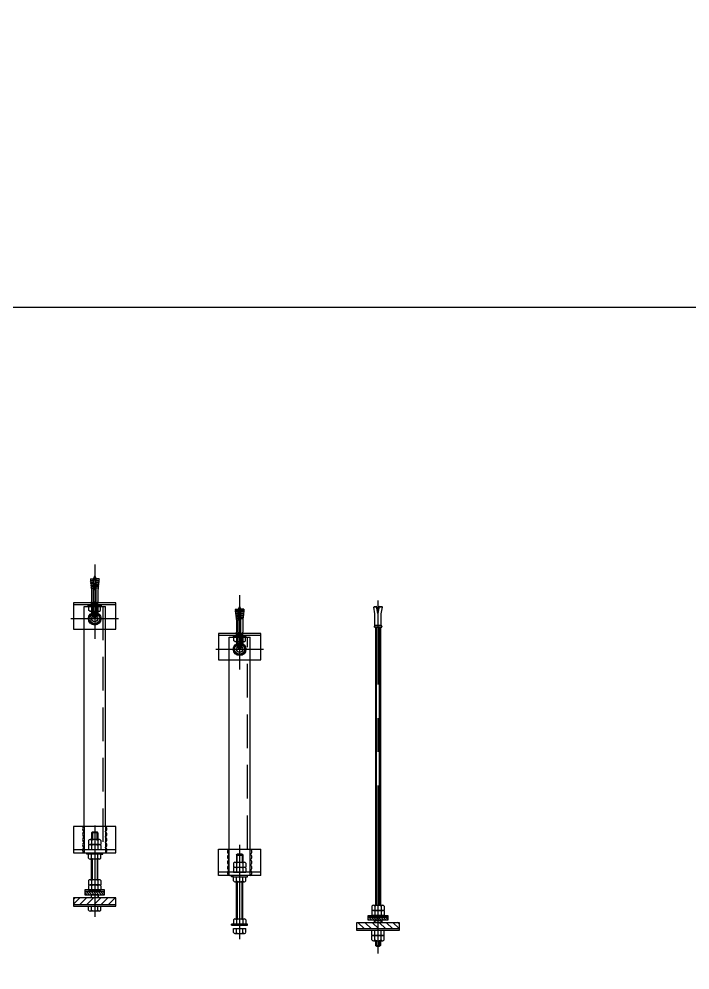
# Model space of a CAD drawing. Header units: millimetres. Extents: x -336714 to 313259, y -164504 to 205815.
# Drawn here: x 23401 to 55559, y 89708 to 135297 of the extents above; entities that cross this region are included whole.
import ezdxf

# ---------------------------------------------------------------- set-up
doc = ezdxf.new("R2010")
doc.units = ezdxf.units.MM
doc.header["$LTSCALE"] = 10
doc.header["$PDMODE"] = 35
doc.header["$PDSIZE"] = 5
doc.linetypes.add('CENTER', pattern=[50.8, 31.75, -6.35, 6.35, -6.35])
doc.linetypes.add('HIDDEN', pattern=[9.525, 6.35, -3.175])
for name, color, linetype in [('_P18_製品寸法', 9, 'Continuous'), ('_ハッチング', 5, 'Continuous'), ('_吊下地', 40, 'Continuous'), ('_基準', 1, 'CENTER')]:
    doc.layers.add(name, color=color, linetype=linetype)
pattern_1 = [(45, (0, 0), (-67350, 67350), []), (45, (44900, 0), (-67350, 67350), [])]

# ---------------------------------------------------------------- blocks, each defined once
blk = doc.blocks.new('FVBASE20')
h = blk.add_hatch()
h.set_pattern_fill('ANSI31', color=6, scale=2, angle=90, style=0)
h.set_pattern_definition([(135, (0, 0), (-2.24506, -2.24506), [])])
h.paths.add_polyline_path([(18.5, 12), (0, 12), (0, 6), (18.5, 6)])
h.paths.add_polyline_path([(0, 12), (-18.5, 12), (-18.5, 6), (0, 6)])
for p, q in [((40, 135), (-40, 135)), ((-40, 135), (-40, 85)), ((-20, 135), (-20, 85)), ((20, 135), (20, 85)), ((40, 85), (40, 135)), ((-11.8, 108.5), (-11.8, 100.6)), ((8.8, 110.2), (-8.9, 110.2)), ((-4.5, 124.5), (-6, 123)), ((-6, 123), (-6, 110.2)), ((6, 123), (-6, 123)), ((-5.9, 108.5), (-5.9, 100.6)), ((-4.5, 124.5), (-4.5, 110.2)), ((-4.5, 124.5), (4.5, 124.5)), ((4.5, 110.2), (4.5, 124.5)), ((6, 123), (4.5, 124.5)), ((5.9, 108.5), (5.9, 100.6)), ((6, 123), (6, 110.2)), ((11.8, 108.5), (11.8, 100.6)), ((-40, 91), (40, 91)), ((-11.8, 100.6), (11.8, 100.6)), ((-11.8, 98.9), (-11.8, 91)), ((8.8, 100.6), (-8.9, 100.6)), ((-5.9, 98.9), (-5.9, 91)), ((5.9, 98.9), (5.9, 91)), ((11.8, 98.9), (11.8, 91)), ((-40, 85), (40, 85)), ((-15.1, 85), (15.1, 85)), ((-15.1, 82.6), (-15.1, 85)), ((-11.8, 82.6), (-15.1, 82.6)), ((-11.8, 74.7), (-11.8, 82.6)), ((11.8, 82.6), (-11.8, 82.6)), ((8.8, 73), (-8.9, 73)), ((-6, 34.2), (-6, 73)), ((-5.9, 74.7), (-5.9, 82.6)), ((-4.5, 33.2), (-4.5, 73)), ((4.5, 73), (4.5, 34.2)), ((5.9, 74.7), (5.9, 82.6)), ((6, 34.2), (6, 73)), ((11.8, 74.7), (11.8, 82.6)), ((11.8, 82.6), (15.1, 82.6)), ((15.1, 82.6), (15.1, 85)), ((-11.8, 32.5), (-11.8, 24.6)), ((-11.8, 24.6), (11.8, 24.6)), ((-11.8, 22.9), (-11.8, 15)), ((8.8, 34.2), (-8.9, 34.2)), ((8.8, 24.6), (-8.9, 24.6)), ((-5.9, 32.5), (-5.9, 24.6)), ((-5.9, 22.9), (-5.9, 15)), ((5.9, 32.5), (5.9, 24.6)), ((5.9, 22.9), (5.9, 15)), ((11.8, 32.5), (11.8, 24.6)), ((11.8, 22.9), (11.8, 15)), ((40, 0), (-40, 0)), ((-40, 0), (-40, -15.5)), ((-11.8, 15), (11.8, 15)), ((-40, -12.5), (40, -12.5)), ((-40, -15.5), (40, -15.5)), ((-11.8, -23.4), (-11.8, -15.5)), ((-5.9, -23.4), (-5.9, -15.5)), ((5.9, -23.4), (5.9, -15.5)), ((11.8, -23.4), (11.8, -15.5)), ((40, -15.5), (40, 0)), ((8.8, -25.1), (-8.9, -25.1))]:
    blk.add_line(p, q)
at = {"color": 6}
for p, q in [((-40, -3), (-37, 0)), ((-40, -11.9), (-28.1, 0)), ((-28.1, -12.5), (-15.6, 0)), ((-14.6, -12.5), (-2.1, 0)), ((6, 5.5), (-6, 5.5)), ((-6, 0.5), (6, 0.5)), ((-1.2, -12.5), (11.3, 0)), ((12.3, -12.5), (24.8, 0)), ((25.8, -12.5), (38.3, 0)), ((39.3, -12.5), (40, -11.8))]:
    blk.add_line(p, q, dxfattribs=at)
for points in [[(-18.5, 12), (18.5, 12), (18.5, 15), (-18.5, 15)], [(-18.5, 6), (18.5, 6), (18.5, 12), (-18.5, 12)]]:
    blk.add_lwpolyline(points, close=True)
for points in [[(-6, 5.5), (-7, 5.5), (-7, 0.5), (-6, 0.5)], [(7, 5.5), (6, 5.5), (6, 0.5), (7, 0.5)]]:
    blk.add_lwpolyline(points, close=True, dxfattribs=at)
for centre, radius, start, end in [((-17.3, 130), 5.67, 118.0725, 241.9275), ((17.3, 130), 5.67, 298.0725, 61.9275), ((-17.3, 120), 5.67, 118.0725, 241.9275), ((-17.3, 110), 5.67, 118.0725, 241.9275), ((-8.9, 106.8), 3.4, 29.8172, 149.8269), ((0, 99.2), 11, 57.7935, 122.2065), ((8.8, 106.8), 3.4, 29.9951, 150.0048), ((17.3, 120), 5.67, 298.0725, 61.9275), ((17.3, 110), 5.67, 298.0725, 61.9275), ((-17.3, 100), 5.67, 118.0725, 241.9275), ((-17.3, 90), 5.67, 118.0725, 241.9275), ((-8.9, 97.2), 3.4, 29.8172, 149.8269), ((0, 89.6), 11, 57.7935, 122.2065), ((8.8, 97.2), 3.4, 29.9951, 150.0048), ((17.3, 100), 5.67, 298.0725, 61.9275), ((17.3, 90), 5.67, 298.0725, 61.9275), ((-8.9, 76.4), 3.4, 210.1731, 330.1828), ((0, 84), 11, 237.7935, 302.2065), ((8.8, 76.4), 3.4, 209.9952, 330.0049), ((-8.9, 30.8), 3.4, 29.8172, 149.8269), ((-8.9, 21.2), 3.4, 29.8172, 149.8269), ((0, 23.2), 11, 57.7935, 122.2065), ((0, 13.6), 11, 57.7935, 122.2065), ((8.8, 30.8), 3.4, 29.9951, 150.0048), ((8.8, 21.2), 3.4, 29.9951, 150.0048), ((-8.9, -21.7), 3.4, 210.1731, 330.1828), ((0, -14.1), 11, 237.7935, 302.2065), ((8.8, -21.7), 3.4, 209.9952, 330.0049)]:
    blk.add_arc(centre, radius, start, end)
for p in [(0, 135), (0, 85)]:
    blk.add_point(p)
at = {"layer": '_基準'}
blk.add_line((0, 136.6), (0, -35.5), dxfattribs=at)
blk = doc.blocks.new('FVBASE21')
for p, q in [((0, 57.5), (0, -29.5)), ((-8.2, 45.4), (-2.8, 45.9)), ((-8.2, 45.4), (-7.9, 42.9)), ((-7.9, 42.9), (-2.5, 43.4)), ((-7.7, 40.6), (-2.3, 41.2)), ((-7.7, 40.6), (-7.5, 38.4)), ((-7.5, 38.4), (-2.1, 38.9)), ((-7.2, 36.1), (-1.9, 36.7)), ((-7.2, 36.1), (-7, 33.9)), ((-0.6, 24), (-2.8, 45.9)), ((-0.3, 50.5), (0.2, 50.5)), ((0.6, 24), (2.8, 45.9)), ((7.2, 36.1), (1.9, 36.7)), ((7.5, 38.4), (2.1, 38.9)), ((7.7, 40.6), (2.3, 41.2)), ((7.9, 42.9), (2.5, 43.4)), ((8.2, 45.4), (2.8, 45.9)), ((7.2, 36.1), (7, 33.9)), ((7.7, 40.6), (7.5, 38.4)), ((8.2, 45.4), (7.9, 42.9)), ((-7, 33.9), (-1.6, 34.4)), ((-6.8, 31.7), (-1.4, 32.2)), ((-6.8, 31.7), (-6.6, 29.4)), ((-6.6, 29.4), (-1.2, 30)), ((-6.3, 27.2), (-1, 27.7)), ((-6.3, 27.2), (-6, 23.7)), ((-6, 23.7), (-6, 2)), ((0.6, 24), (-0.6, 24)), ((6.3, 27.2), (1, 27.7)), ((6.6, 29.4), (1.2, 30)), ((6.8, 31.7), (1.4, 32.2)), ((7, 33.9), (1.6, 34.4)), ((6.3, 27.2), (6, 23.7)), ((6, 23.7), (6, 2)), ((6.8, 31.7), (6.6, 29.4)), ((40, 0), (-40, 0)), ((-40, 0), (-40, -50)), ((40, -50), (40, 0)), ((40, -4), (-40, -4)), ((-12.5, -4), (12.5, -4)), ((-12.5, -5.6), (-12.5, -4)), ((-12.5, -5.6), (12.5, -5.6)), ((-11, -14.4), (-11, -5.6)), ((-11, -5.6), (11, -5.6)), ((-9, -15.6), (-11, -14.4)), ((-9, -15.6), (9, -15.6)), ((-6, -15.6), (-6, -22.5)), ((-5.5, -14.4), (-5.5, -5.6)), ((5.5, -14.4), (5.5, -5.6)), ((6, -15.6), (6, -22.5)), ((9, -15.6), (11, -14.4)), ((11, -14.4), (11, -5.6)), ((12.5, -5.6), (12.5, -4)), ((-45, -30), (45, -30)), ((0, -19), (-9.5, -24.5)), ((-9.5, -24.5), (-9.5, -35.5)), ((-9.5, -35.5), (0, -41)), ((-6, -22.5), (6, -22.5)), ((-6, -22.5), (-4.7, -24)), ((4.7, -24), (-4.7, -24)), ((-3.8, -24.5), (-3.8, -25.9)), ((3.7, -25.9), (-3.8, -25.9)), ((-3.3, -24), (3.2, -24)), ((-2.6, -27.5), (2.6, -27.5)), ((0, -19), (9.5, -24.5)), ((9.5, -35.5), (0, -41)), ((3.7, -24.5), (3.7, -25.9)), ((6, -22.5), (4.7, -24)), ((9.5, -24.5), (9.5, -35.5)), ((-40, -50), (40, -50))]:
    blk.add_line(p, q)
at = {"color": 6, "linetype": 'HIDDEN'}
for p, q in [((-2.5, -24), (-2.5, 42.3)), ((2.5, -24), (2.5, 42.3)), ((-6, -1.5), (-6, 2)), ((6, -1.5), (6, 2)), ((-20, -7), (20, -7)), ((-20, -50), (-20, -7)), ((-5.3, -4), (-6, -1.5)), ((6, -1.5), (-6, -1.5)), ((-5.3, -4), (-6, -4.4)), ((-6, -4.4), (-6, -15.6)), ((6, -4.4), (-6, -4.4)), ((-5.3, -4), (5.3, -4)), ((-5.1, -4.4), (-5.3, -4)), ((-5.1, -15.6), (-5.1, -4.4)), ((-5.1, -23.6), (-5.1, -15.6)), ((5, -4.4), (5.3, -4)), ((5, -15.6), (5, -4.4)), ((5, -23.6), (5, -15.6)), ((5.3, -4), (6, -1.5)), ((5.3, -4), (6, -4.4)), ((6, -4.4), (6, -15.6)), ((20, -50), (20, -7))]:
    blk.add_line(p, q, dxfattribs=at)
for radius in [12, 9.5, 6]:
    blk.add_circle((0, -30), radius)
for centre, radius, start, end in [((-10.6, 41.5), 3, 343.695, 27.7436), ((-10.1, 37), 3, 343.695, 27.7436), ((13.5, 42.3), 16, 149.2465, 178.0085), ((13.5, 42.3), 16, 178.0085, 180), ((-13.5, 42.3), 16, 1.9915, 30.7535), ((-13.5, 42.3), 16, 0, 1.9915), ((10.1, 37), 3, 152.2564, 196.305), ((10.6, 41.5), 3, 152.2564, 196.305), ((-9.7, 32.5), 3, 343.695, 27.7436), ((-9.2, 28), 3, 343.695, 27.7436), ((9.2, 28), 3, 152.2564, 196.305), ((9.7, 32.5), 3, 152.2564, 196.305), ((-8.2, -11.7), 3.88, 270.0357, 315.0441), ((0, -1.8), 13.8, 246.5734, 293.4266), ((8.2, -11.7), 3.88, 224.9559, 269.9643), ((-3.3, -24.5), 0.5, 90, 180), ((0, -24.5), 4, 200.3641, 228.5904), ((0, -24.5), 4, 311.4096, 339.6359), ((3.2, -24.5), 0.5, 0, 90)]:
    blk.add_arc(centre, radius, start, end)
for p in [(0, 2), (0, -30)]:
    blk.add_point(p)
at = {"layer": '_基準'}
blk.add_line((0, 72), (0, -68), dxfattribs=at)
blk = doc.blocks.new('*U300')
at = {"layer": '_吊下地', "color": 6, "linetype": 'HIDDEN'}
blk.add_line((15, 550), (15, 85), dxfattribs=at)
at = {"layer": '_吊下地'}
for p, q in [((-20, 135), (-20, 507)), ((20, 135), (20, 507))]:
    blk.add_line(p, q, dxfattribs=at)
for name, p in [('FVBASE21', (0, 557)), ('FVBASE20', (0, 0))]:
    blk.add_blockref(name, p, dxfattribs=at)
blk = doc.blocks.new('FVBASE22')
for p, q in [((-40, 150), (40, 150)), ((-40, 100), (-40, 150)), ((-20, 100), (-20, 150)), ((20, 100), (20, 150)), ((40, 100), (40, 150)), ((-6, 138.5), (-4.5, 140)), ((-6, 138.5), (-6, 125.2)), ((-6, 138.5), (6, 138.5)), ((-4.5, 125.2), (-4.5, 140)), ((4.5, 140), (-4.5, 140)), ((4.5, 140), (4.5, 125.2)), ((4.5, 140), (6, 138.5)), ((6, 138.5), (6, 125.2)), ((-11.8, 123.5), (-11.8, 115.6)), ((-11.8, 115.6), (11.8, 115.6)), ((-11.8, 113.9), (-11.8, 106)), ((-8.8, 125.2), (8.9, 125.2)), ((-8.8, 115.6), (8.9, 115.6)), ((-5.9, 123.5), (-5.9, 115.6)), ((-5.9, 113.9), (-5.9, 106)), ((5.9, 123.5), (5.9, 115.6)), ((5.9, 113.9), (5.9, 106)), ((11.8, 123.5), (11.8, 115.6)), ((11.8, 113.9), (11.8, 106)), ((40, 106), (-40, 106)), ((40, 100), (-40, 100)), ((15.1, 100), (-15.1, 100)), ((-15.1, 97.6), (-15.1, 100)), ((-11.8, 97.6), (-15.1, 97.6)), ((-11.8, 106), (11.8, 106)), ((-11.8, 89.7), (-11.8, 97.6)), ((-11.8, 97.6), (11.8, 97.6)), ((-5.9, 89.7), (-5.9, 97.6)), ((5.9, 89.7), (5.9, 97.6)), ((11.8, 89.7), (11.8, 97.6)), ((11.8, 97.6), (15.1, 97.6)), ((15.1, 97.6), (15.1, 100)), ((-8.8, 88), (8.9, 88)), ((-6, 18), (-6, 88)), ((-4.5, 88), (-4.5, 18)), ((4.5, 18), (4.5, 88)), ((6, 18), (6, 88)), ((-8.8, 18), (8.9, 18)), ((15.1, 8.4), (-15.1, 8.4)), ((-15.1, 6), (-15.1, 8.4)), ((-15.1, 6), (15.1, 6)), ((-11.8, 16.3), (-11.8, 8.4)), ((-11.8, 8.4), (11.8, 8.4)), ((-5.9, 16.3), (-5.9, 8.4)), ((5.9, 16.3), (5.9, 8.4)), ((11.8, 16.3), (11.8, 8.4)), ((15.1, 6), (15.1, 8.4)), ((-11.8, -7.9), (-11.8, 0)), ((-11.8, 0), (12, 0)), ((-8.8, -9.6), (8.9, -9.6)), ((-5.9, -7.9), (-5.9, 0)), ((5.9, -7.9), (5.9, 0)), ((11.8, -7.9), (11.8, 0))]:
    blk.add_line(p, q)
for centre, radius, start, end in [((-17.3, 145), 5.67, 118.0725, 241.9275), ((17.3, 145), 5.67, 298.0725, 61.9275), ((-17.3, 135), 5.67, 118.0725, 241.9275), ((-17.3, 125), 5.67, 118.0725, 241.9275), ((17.3, 135), 5.67, 298.0725, 61.9275), ((17.3, 125), 5.67, 298.0725, 61.9275), ((-17.3, 115), 5.67, 118.0725, 241.9275), ((-17.3, 105), 5.67, 118.0725, 241.9275), ((-8.8, 121.8), 3.4, 29.9952, 150.0049), ((-8.8, 112.2), 3.4, 29.9952, 150.0049), ((0, 114.2), 11, 57.7935, 122.2065), ((0, 104.6), 11, 57.7935, 122.2065), ((8.9, 121.8), 3.4, 30.1731, 150.1828), ((8.9, 112.2), 3.4, 30.1731, 150.1828), ((17.3, 115), 5.67, 298.0725, 61.9275), ((17.3, 105), 5.67, 298.0725, 61.9275), ((-8.8, 91.4), 3.4, 209.9951, 330.0048), ((0, 99), 11, 237.7935, 302.2065), ((8.9, 91.4), 3.4, 209.8172, 329.8269), ((-8.8, 14.6), 3.4, 29.9952, 150.0049), ((0, 7), 11, 57.7935, 122.2065), ((8.9, 14.6), 3.4, 30.1731, 150.1828), ((-8.8, -6.2), 3.4, 209.9951, 330.0048), ((0, 1.4), 11, 237.7935, 302.2065), ((8.9, -6.2), 3.4, 209.8172, 329.8269)]:
    blk.add_arc(centre, radius, start, end)
for p in [(0, 150), (0, 97.6), (0, 0), (0, 0)]:
    blk.add_point(p)
at = {"layer": '_基準'}
blk.add_line((0, 157.6), (0, -20), dxfattribs=at)
blk = doc.blocks.new('FVBASE24')
for p, q in [((0, 57.5), (0, -29.5)), ((-8.2, 45.4), (-2.8, 45.9)), ((-8.2, 45.4), (-7.9, 42.9)), ((-7.9, 42.9), (-2.5, 43.4)), ((-7.7, 40.6), (-2.3, 41.2)), ((-7.7, 40.6), (-7.5, 38.4)), ((-7.5, 38.4), (-2.1, 38.9)), ((-7.2, 36.1), (-1.9, 36.7)), ((-7.2, 36.1), (-7, 33.9)), ((-0.6, 24), (-2.8, 45.9)), ((-0.3, 50.5), (0.2, 50.5)), ((0.6, 24), (2.8, 45.9)), ((7.2, 36.1), (1.9, 36.7)), ((7.5, 38.4), (2.1, 38.9)), ((7.7, 40.6), (2.3, 41.2)), ((7.9, 42.9), (2.5, 43.4)), ((8.2, 45.4), (2.8, 45.9)), ((7.2, 36.1), (7, 33.9)), ((7.7, 40.6), (7.5, 38.4)), ((8.2, 45.4), (7.9, 42.9)), ((-7, 33.9), (-1.6, 34.4)), ((-6.8, 31.7), (-1.4, 32.2)), ((-6.8, 31.7), (-6.6, 29.4)), ((-6.6, 29.4), (-1.2, 30)), ((-6.3, 27.2), (-1, 27.7)), ((-6.3, 27.2), (-6, 23.7)), ((-6, 23.7), (-6, 2)), ((0.6, 24), (-0.6, 24)), ((6.3, 27.2), (1, 27.7)), ((6.6, 29.4), (1.2, 30)), ((6.8, 31.7), (1.4, 32.2)), ((7, 33.9), (1.6, 34.4)), ((6.3, 27.2), (6, 23.7)), ((6, 23.7), (6, 2)), ((6.8, 31.7), (6.6, 29.4)), ((40, 0), (-40, 0)), ((-40, 0), (-40, -50)), ((40, -50), (40, 0)), ((40, -4), (-40, -4)), ((-12.5, -4), (12.5, -4)), ((-12.5, -5.6), (-12.5, -4)), ((-12.5, -5.6), (12.5, -5.6)), ((-11, -14.4), (-11, -5.6)), ((-11, -5.6), (11, -5.6)), ((-9, -15.6), (-11, -14.4)), ((-9, -15.6), (9, -15.6)), ((-6, -15.6), (-6, -22.5)), ((-5.5, -14.4), (-5.5, -5.6)), ((5.5, -14.4), (5.5, -5.6)), ((6, -15.6), (6, -22.5)), ((9, -15.6), (11, -14.4)), ((11, -14.4), (11, -5.6)), ((12.5, -5.6), (12.5, -4)), ((0, -19), (-9.5, -24.5)), ((-9.5, -24.5), (-9.5, -35.5)), ((-9.5, -35.5), (0, -41)), ((-6, -22.5), (6, -22.5)), ((-6, -22.5), (-4.7, -24)), ((4.7, -24), (-4.7, -24)), ((-3.8, -24.5), (-3.8, -25.9)), ((3.7, -25.9), (-3.8, -25.9)), ((-3.3, -24), (3.2, -24)), ((-2.6, -27.5), (2.6, -27.5)), ((0, -19), (9.5, -24.5)), ((9.5, -35.5), (0, -41)), ((3.7, -24.5), (3.7, -25.9)), ((6, -22.5), (4.7, -24)), ((9.5, -24.5), (9.5, -35.5)), ((-40, -50), (40, -50))]:
    blk.add_line(p, q)
at = {"color": 6, "linetype": 'HIDDEN'}
for p, q in [((-2.5, -24), (-2.5, 42.3)), ((2.5, -24), (2.5, 42.3)), ((-6, -1.5), (-6, 2)), ((6, -1.5), (6, 2)), ((-20, -7), (20, -7)), ((-20, -50), (-20, -7)), ((-5.3, -4), (-6, -1.5)), ((6, -1.5), (-6, -1.5)), ((-5.3, -4), (-6, -4.4)), ((-6, -4.4), (-6, -15.6)), ((6, -4.4), (-6, -4.4)), ((-5.3, -4), (5.3, -4)), ((-5.1, -4.4), (-5.3, -4)), ((-5.1, -15.6), (-5.1, -4.4)), ((-5.1, -23.6), (-5.1, -15.6)), ((5, -4.4), (5.3, -4)), ((5, -15.6), (5, -4.4)), ((5, -23.6), (5, -15.6)), ((5.3, -4), (6, -1.5)), ((5.3, -4), (6, -4.4)), ((6, -4.4), (6, -15.6)), ((20, -50), (20, -7))]:
    blk.add_line(p, q, dxfattribs=at)
for radius in [12, 9.5, 6]:
    blk.add_circle((0, -30), radius)
for centre, radius, start, end in [((-10.6, 41.5), 3, 343.695, 27.7436), ((-10.1, 37), 3, 343.695, 27.7436), ((13.5, 42.3), 16, 149.2465, 178.0085), ((13.5, 42.3), 16, 178.0085, 180), ((-13.5, 42.3), 16, 1.9915, 30.7535), ((-13.5, 42.3), 16, 0, 1.9915), ((10.1, 37), 3, 152.2564, 196.305), ((10.6, 41.5), 3, 152.2564, 196.305), ((-9.7, 32.5), 3, 343.695, 27.7436), ((-9.2, 28), 3, 343.695, 27.7436), ((9.2, 28), 3, 152.2564, 196.305), ((9.7, 32.5), 3, 152.2564, 196.305), ((-8.2, -11.7), 3.88, 270.0357, 315.0441), ((0, -1.8), 13.8, 246.5734, 293.4266), ((8.2, -11.7), 3.88, 224.9559, 269.9643), ((-3.3, -24.5), 0.5, 90, 180), ((0, -24.5), 4, 200.3641, 228.5904), ((0, -24.5), 4, 311.4096, 339.6359), ((3.2, -24.5), 0.5, 0, 90)]:
    blk.add_arc(centre, radius, start, end)
for p in [(0, 2), (0, -30)]:
    blk.add_point(p)
at = {"layer": '_基準'}
for p, q in [((0, 72), (0, -68)), ((-45, -30), (45, -30))]:
    blk.add_line(p, q, dxfattribs=at)
blk = doc.blocks.new('*U302')
at = {"layer": '_吊下地', "color": 6, "linetype": 'HIDDEN'}
blk.add_line((15, 150), (15, 550), dxfattribs=at)
at = {"layer": '_吊下地'}
for p, q in [((-20, 150), (-20, 507)), ((20, 150), (20, 507))]:
    blk.add_line(p, q, dxfattribs=at)
for name, p in [('FVBASE24', (0, 557)), ('FVBASE22', (0, 0))]:
    blk.add_blockref(name, p, dxfattribs=at)
blk = doc.blocks.new('FVBASE25')
at = {"linetype": 'HIDDEN'}
for p, q in [((-8.2, 37.8), (-7.4, 39)), ((-8.2, 37.8), (-2.6, 38.8)), ((-6, 25.5), (-8.2, 37.8)), ((-7.4, 39), (-2.7, 39.8)), ((-0.3, 26), (-2.7, 39.8)), ((0.3, 26), (2.7, 39.8)), ((2.6, 38.8), (8.2, 37.8)), ((2.7, 39.8), (7.4, 39)), ((6, 25.5), (8.2, 37.8)), ((7.4, 39), (8.2, 37.8)), ((-6, 4), (-6, 25.5)), ((-0.3, 26), (0.3, 26)), ((6, 4), (6, 25.5)), ((-7, 1), (7, 1)), ((-7, 0), (-7, 1)), ((-6, 4), (6, 4)), ((7, 0), (7, 1))]:
    blk.add_line(p, q, dxfattribs=at)
blk.add_line((-7, 0), (7, 0))
for centre, start, end in [((-11.6, 4.2), 325.2699, 357.8602), ((11.6, 4.2), 182.1398, 214.7301)]:
    blk.add_arc(centre, 5.64, start, end, dxfattribs=at)
blk = doc.blocks.new('FVBASE26')
h = blk.add_hatch()
h.set_pattern_fill('ANSI31', color=6, scale=2, angle=90, style=0)
h.set_pattern_definition([(135, (5e-10, 5e-10), (-2.24506, -2.24506), [])])
h.paths.add_polyline_path([(-18.5, 10), (0, 10), (0, 4), (-18.5, 4)])
h.paths.add_polyline_path([(0, 10), (18.5, 10), (18.5, 4), (0, 4)])
for p, q in [((-11.8, 30.5), (-11.8, 22.6)), ((11.8, 22.6), (-11.8, 22.6)), ((-11.8, 20.9), (-11.8, 13)), ((-8.8, 32.2), (8.9, 32.2)), ((-8.8, 22.6), (8.9, 22.6)), ((-5.9, 30.5), (-5.9, 22.6)), ((-5.9, 20.9), (-5.9, 13)), ((5.9, 30.5), (5.9, 22.6)), ((5.9, 20.9), (5.9, 13)), ((11.8, 30.5), (11.8, 22.6)), ((11.8, 20.9), (11.8, 13)), ((-40, -15.5), (-40, 0)), ((-40, 0), (40, 0)), ((11.8, 13), (-11.8, 13)), ((6, 0), (-6, 0)), ((40, 0), (40, -15.5)), ((40, -12.5), (-40, -12.5)), ((40, -15.5), (-40, -15.5)), ((-11.8, -23.4), (-11.8, -15.5)), ((-5.9, -23.4), (-5.9, -15.5)), ((5.9, -23.4), (5.9, -15.5)), ((11.8, -23.4), (11.8, -15.5)), ((-11.8, -33), (-11.8, -25.1)), ((11.8, -25.1), (-11.8, -25.1)), ((-8.8, -25.1), (8.9, -25.1)), ((-8.8, -34.7), (8.9, -34.7)), ((-5.9, -33), (-5.9, -25.1)), ((-4.8, -34.7), (-4.8, -43.7)), ((-2.9, -44.7), (-2.9, -34.7)), ((2.9, -44.7), (2.9, -34.7)), ((4.8, -34.7), (4.8, -43.7)), ((5.9, -33), (5.9, -25.1)), ((11.8, -33), (11.8, -25.1)), ((-4.8, -43.7), (4.8, -43.7)), ((-2.9, -44.7), (-4.8, -43.7)), ((-2.9, -44.7), (2.9, -44.7)), ((4.8, -43.7), (2.9, -44.7))]:
    blk.add_line(p, q)
at = {"color": 6}
for p, q in [((-25.8, -12.5), (-38.3, 0)), ((-12.3, -12.5), (-24.8, 0)), ((1.2, -12.5), (-11.3, 0)), ((-6, 4), (6, 4)), ((14.6, -12.5), (2.1, 0)), ((28.1, -12.5), (15.6, 0)), ((40, -11.9), (28.1, 0)), ((40, -3), (37, 0)), ((-39.3, -12.5), (-40, -11.8))]:
    blk.add_line(p, q, dxfattribs=at)
for points in [[(18.5, 10), (-18.5, 10), (-18.5, 13), (18.5, 13)], [(18.5, 4), (-18.5, 4), (-18.5, 10), (18.5, 10)]]:
    blk.add_lwpolyline(points, close=True)
for points in [[(-7, 4), (-6, 4), (-6, 0), (-7, 0)], [(6, 4), (7, 4), (7, 0), (6, 0)]]:
    blk.add_lwpolyline(points, close=True, dxfattribs=at)
for centre, radius, start, end in [((-8.8, 28.8), 3.4, 29.9952, 150.0049), ((-8.8, 19.2), 3.4, 29.9952, 150.0049), ((0, 21.2), 11, 57.7935, 122.2065), ((0, 11.6), 11, 57.7935, 122.2065), ((8.9, 28.8), 3.4, 30.1731, 150.1828), ((8.9, 19.2), 3.4, 30.1731, 150.1828), ((-8.8, -21.7), 3.4, 209.9951, 330.0048), ((-8.8, -31.3), 3.4, 209.9951, 330.0048), ((0, -14.1), 11, 237.7935, 302.2065), ((0, -23.7), 11, 237.7935, 302.2065), ((8.9, -21.7), 3.4, 209.8172, 329.8269), ((8.9, -31.3), 3.4, 209.8172, 329.8269)]:
    blk.add_arc(centre, radius, start, end)
at = {"layer": '_基準'}
blk.add_line((0, -50.7), (0, 48.1), dxfattribs=at)
blk = doc.blocks.new('*U304')
at = {"layer": '_吊下地'}
for p, q in [((-4.8, 557), (-4.8, 32.2)), ((-2.9, 32.2), (-2.9, 557)), ((2.9, 32.2), (2.9, 557)), ((4.8, 557), (4.8, 32.2))]:
    blk.add_line(p, q, dxfattribs=at)
at = {"layer": '_基準'}
blk.add_line((0, -59.1), (0, 607.3), dxfattribs=at)
at = {"layer": '_吊下地'}
for name, p in [('FVBASE25', (0, 557)), ('FVBASE26', (0, 0))]:
    blk.add_blockref(name, p, dxfattribs=at)

msp = doc.modelspace()

# ---------------------------------------------------------------- hatches: boundary and pattern name
at = {"layer": '_ハッチング'}
h = msp.add_hatch(dxfattribs=at)
h.set_pattern_fill('ANSI32', color=256, scale=100, style=0)
h.set_pattern_definition([(45, (30130, 132670), (-67350, 67350), []), (45, (75040, 132670), (-67350, 67350), [])])
h.paths.add_polyline_path([(31099, 135297), (30169, 135297), (30169, 135147), (31099, 135147)])
h = msp.add_hatch(dxfattribs=at)
h.set_pattern_fill('ANSI32', color=256, scale=100, style=0)
h.set_pattern_definition(pattern_1)
h.paths.add_polyline_path([(47266, 95145), (47266, 95295), (46236, 95295), (46236, 95145)])
h = msp.add_hatch(dxfattribs=at)
h.set_pattern_fill('ANSI32', color=256, scale=100, style=0)
h.set_pattern_definition(pattern_1)
h.paths.add_polyline_path([(47266, 93680), (47266, 95145), (46236, 95145), (46236, 93680)])

# ---------------------------------------------------------------- linework, layer by layer
at = {"layer": '_P18_製品寸法'}
msp.add_lwpolyline([(76366, -41063), (-336714, -41063), (-336714, 121489), (76366, 121489)], close=True, dxfattribs=at)

# ---------------------------------------------------------------- block references
at = {"xscale": 25.4, "yscale": 25.4, "zscale": 25.4}
for name, p in [('*U300', (27030, 93165)), ('*U302', (33975, 91698)), ('*U304', (40609, 91992))]:
    msp.add_blockref(name, p, dxfattribs=at)

doc.saveas('drawing.dxf')
